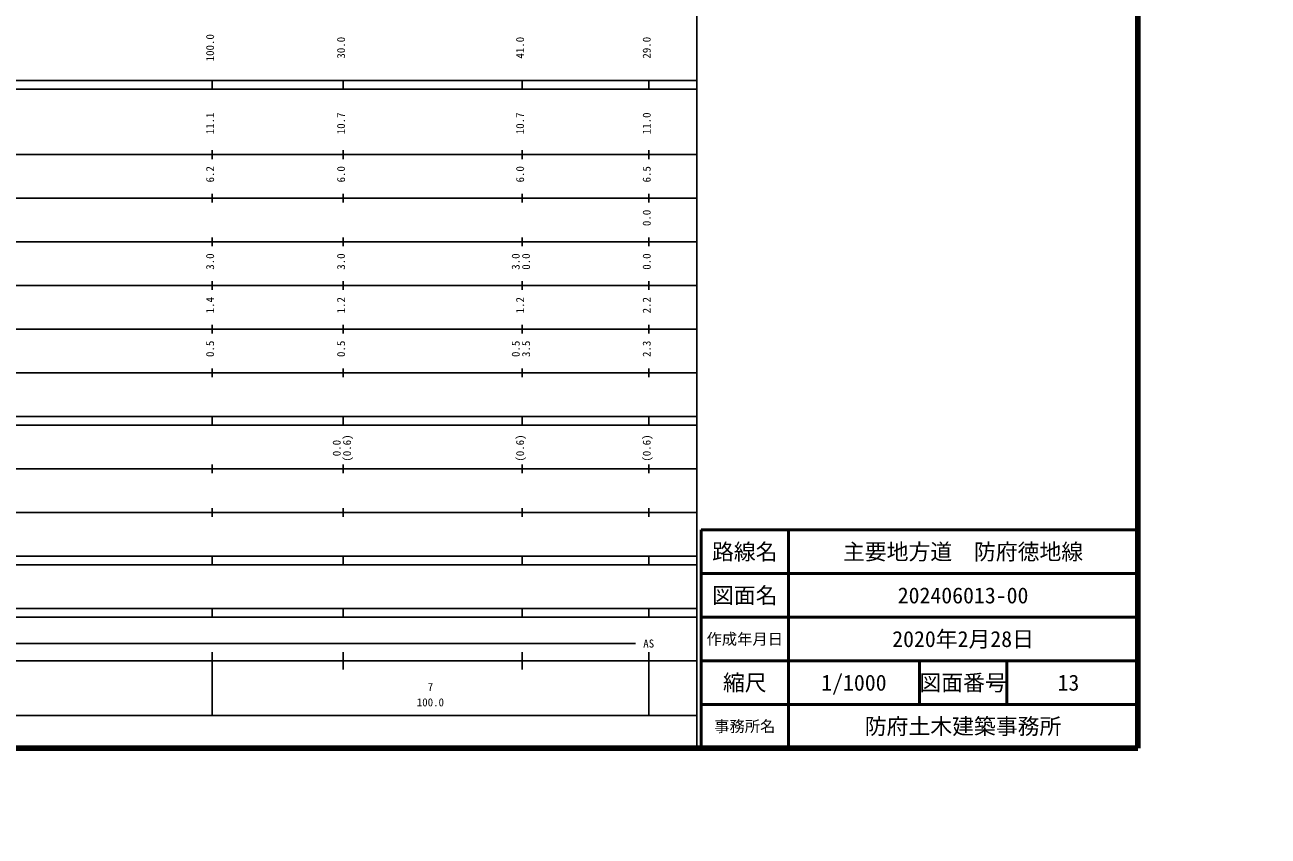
# Model space of a CAD drawing. Units: millimetres on the paper, enlarged 1000 times. Extents: x -997654 to 1989346, y -2661353 to 380000.
# Drawn here: x 425120 to 709870, y -169 to 185743 of the extents above; entities that cross this region are included whole.
import ezdxf
from ezdxf.enums import TextEntityAlignment as Align

# ---------------------------------------------------------------- set-up
doc = ezdxf.new("R2010")
doc.units = ezdxf.units.MM
doc.header["$LTSCALE"] = 1000
for name, color, linetype, lineweight in [('M-BGD', 7, 'Continuous', 25), ('M-TTL', 2, 'Continuous', 140), ('M-TTL-BAND', 7, 'Continuous', 25), ('M-TTL-FRAM', 2, 'Continuous', 50), ('M-TTL-LINE', 7, 'Continuous', 50)]:
    doc.layers.add(name, color=color, linetype=linetype, lineweight=lineweight)
doc.layers.add('M-TTL-TXT', color=7, linetype='Continuous')
doc.styles.add('ＭＳ ゴシック', font='')
doc.styles.get('ＭＳ ゴシック').set_extended_font_data('MS Gothic')

msp = doc.modelspace()

# ---------------------------------------------------------------- linework, layer by layer
at = {"layer": 'M-BGD'}
msp.add_arc((495846, -1167853), 1493500, 100.37437, 100.37437, dxfattribs=at)
at = {"layer": 'M-TTL'}
for p, q in [((680000, 20000), (680000, 380000)), ((40000, 20000), (680000, 20000))]:
    msp.add_line(p, q, dxfattribs=at)
at = {"layer": 'M-TTL-BAND'}
for p, q in [((579000, 20000), (579000, 370000)), ((40000, 173000), (579000, 173000)), ((40000, 171000), (579000, 171000)), ((468000, 171000), (468000, 173000)), ((498000, 171000), (498000, 173000)), ((539000, 171000), (539000, 173000)), ((568000, 171000), (568000, 173000)), ((468000, 155000), (468000, 157000)), ((498000, 155000), (498000, 157000)), ((539000, 155000), (539000, 157000)), ((568000, 155000), (568000, 157000)), ((40000, 156000), (579000, 156000)), ((46000, 146000), (579000, 146000)), ((468000, 145000), (468000, 147000)), ((498000, 145000), (498000, 147000)), ((539000, 145000), (539000, 147000)), ((568000, 145000), (568000, 147000)), ((468000, 135000), (468000, 137000)), ((498000, 135000), (498000, 137000)), ((539000, 135000), (539000, 137000)), ((568000, 135000), (568000, 137000)), ((52000, 136000), (579000, 136000)), ((46000, 126000), (579000, 126000)), ((468000, 125000), (468000, 127000)), ((498000, 125000), (498000, 127000)), ((539000, 125000), (539000, 127000)), ((568000, 125000), (568000, 127000)), ((468000, 115000), (468000, 117000)), ((498000, 115000), (498000, 117000)), ((539000, 115000), (539000, 117000)), ((568000, 115000), (568000, 117000)), ((52000, 116000), (579000, 116000)), ((46000, 106000), (579000, 106000)), ((468000, 105000), (468000, 107000)), ((498000, 105000), (498000, 107000)), ((539000, 105000), (539000, 107000)), ((568000, 105000), (568000, 107000)), ((40000, 96000), (579000, 96000)), ((40000, 94000), (579000, 94000)), ((468000, 94000), (468000, 96000)), ((498000, 94000), (498000, 96000)), ((539000, 94000), (539000, 96000)), ((568000, 94000), (568000, 96000)), ((49000, 84000), (579000, 84000)), ((468000, 83000), (468000, 85000)), ((498000, 83000), (498000, 85000)), ((539000, 83000), (539000, 85000)), ((568000, 83000), (568000, 85000)), ((468000, 73000), (468000, 75000)), ((498000, 73000), (498000, 75000)), ((539000, 73000), (539000, 75000)), ((568000, 73000), (568000, 75000)), ((40000, 74000), (579000, 74000)), ((40000, 64000), (579000, 64000)), ((468000, 62000), (468000, 64000)), ((498000, 62000), (498000, 64000)), ((539000, 62000), (539000, 64000)), ((568000, 62000), (568000, 64000)), ((40000, 62000), (579000, 62000)), ((40000, 52000), (579000, 52000)), ((468000, 50000), (468000, 52000)), ((498000, 50000), (498000, 52000)), ((539000, 50000), (539000, 52000)), ((568000, 50000), (568000, 52000)), ((40000, 50000), (579000, 50000)), ((71000, 44000), (565000, 44000)), ((40000, 40000), (579000, 40000)), ((468000, 27500), (468000, 42000)), ((498000, 38000), (498000, 42000)), ((539000, 38000), (539000, 42000)), ((568000, 27500), (568000, 42000)), ((68000, 27500), (579000, 27500))]:
    msp.add_line(p, q, dxfattribs=at)
at = {"layer": 'M-TTL-FRAM'}
for p, q in [((680000, 70000), (580000, 70000)), ((580000, 70000), (580000, 20000))]:
    msp.add_line(p, q, dxfattribs=at)
at = {"layer": 'M-TTL-LINE'}
for p, q in [((600000, 70000), (600000, 20000)), ((680000, 60000), (580000, 60000)), ((680000, 50000), (580000, 50000)), ((680000, 40000), (580000, 40000)), ((630000, 40000), (630000, 30000)), ((650000, 40000), (650000, 30000)), ((680000, 30000), (580000, 30000))]:
    msp.add_line(p, q, dxfattribs=at)

# ---------------------------------------------------------------- texts
at = {"layer": 'M-TTL-BAND', "style": 'ＭＳ ゴシック'}
for s, p in [('100.0', (469000, 180500)), ('30.0', (499000, 180500)), ('41.0', (540000, 180500)), ('29.0', (569000, 180500)), ('11.1', (469000, 163174)), ('10.7', (499000, 163174)), ('10.7', (540000, 163174)), ('11.0', (569000, 163174)), ('6.2', (469000, 151500)), ('6.0', (499000, 151500)), ('6.0', (540000, 151500)), ('6.5', (569000, 151500)), ('0.0', (569000, 141500)), ('3.0', (469000, 131500)), ('3.0', (499000, 131500)), ('3.0', (539000, 131500)), ('0.0', (541370, 131500)), ('0.0', (569000, 131500)), ('1.4', (469000, 121500)), ('1.2', (499000, 121500)), ('1.2', (540000, 121500)), ('2.2', (569000, 121500)), ('0.5', (469000, 111500)), ('0.5', (499000, 111500)), ('0.5', (539000, 111500)), ('3.5', (541370, 111500)), ('2.3', (569000, 111500)), ('(0.6)', (500370, 88764)), ('(0.6)', (540000, 88764)), ('(0.6)', (569000, 88764)), ('0.0', (498000, 88764))]:
    msp.add_text(s, height=1833, rotation=90, dxfattribs=at).set_placement(p, align=Align.BOTTOM_CENTER)
for s, p in [('AS', (568000, 42500)), ('7', (518000, 32523)), ('100.0', (518000, 29033))]:
    msp.add_text(s, height=1833, dxfattribs=at).set_placement(p, align=Align.BOTTOM_CENTER)
at = {"layer": 'M-TTL-TXT', "style": 'ＭＳ ゴシック'}
for s, height, p in [('路線名', 3666, (590000, 65000)), ('主要地方道\u3000防府徳地線', 3666, (640000, 65000)), ('図面名', 3666, (590000, 55000)), ('202406013-00', 3666, (640000, 55000)), ('作成年月日', 2566, (590000, 45000)), ('2020年2月28日', 3666, (640000, 45000)), ('縮尺', 3666, (590000, 35000)), ('1/1000', 3666, (615000, 35000)), ('図面番号', 3666, (640000, 35000)), ('13', 3666, (664125, 35000)), ('事務所名', 2566, (590000, 25000)), ('防府土木建築事務所', 3666, (640000, 25000))]:
    msp.add_text(s, height=height, dxfattribs=at).set_placement(p, align=Align.MIDDLE_CENTER)

doc.saveas('drawing.dxf')
